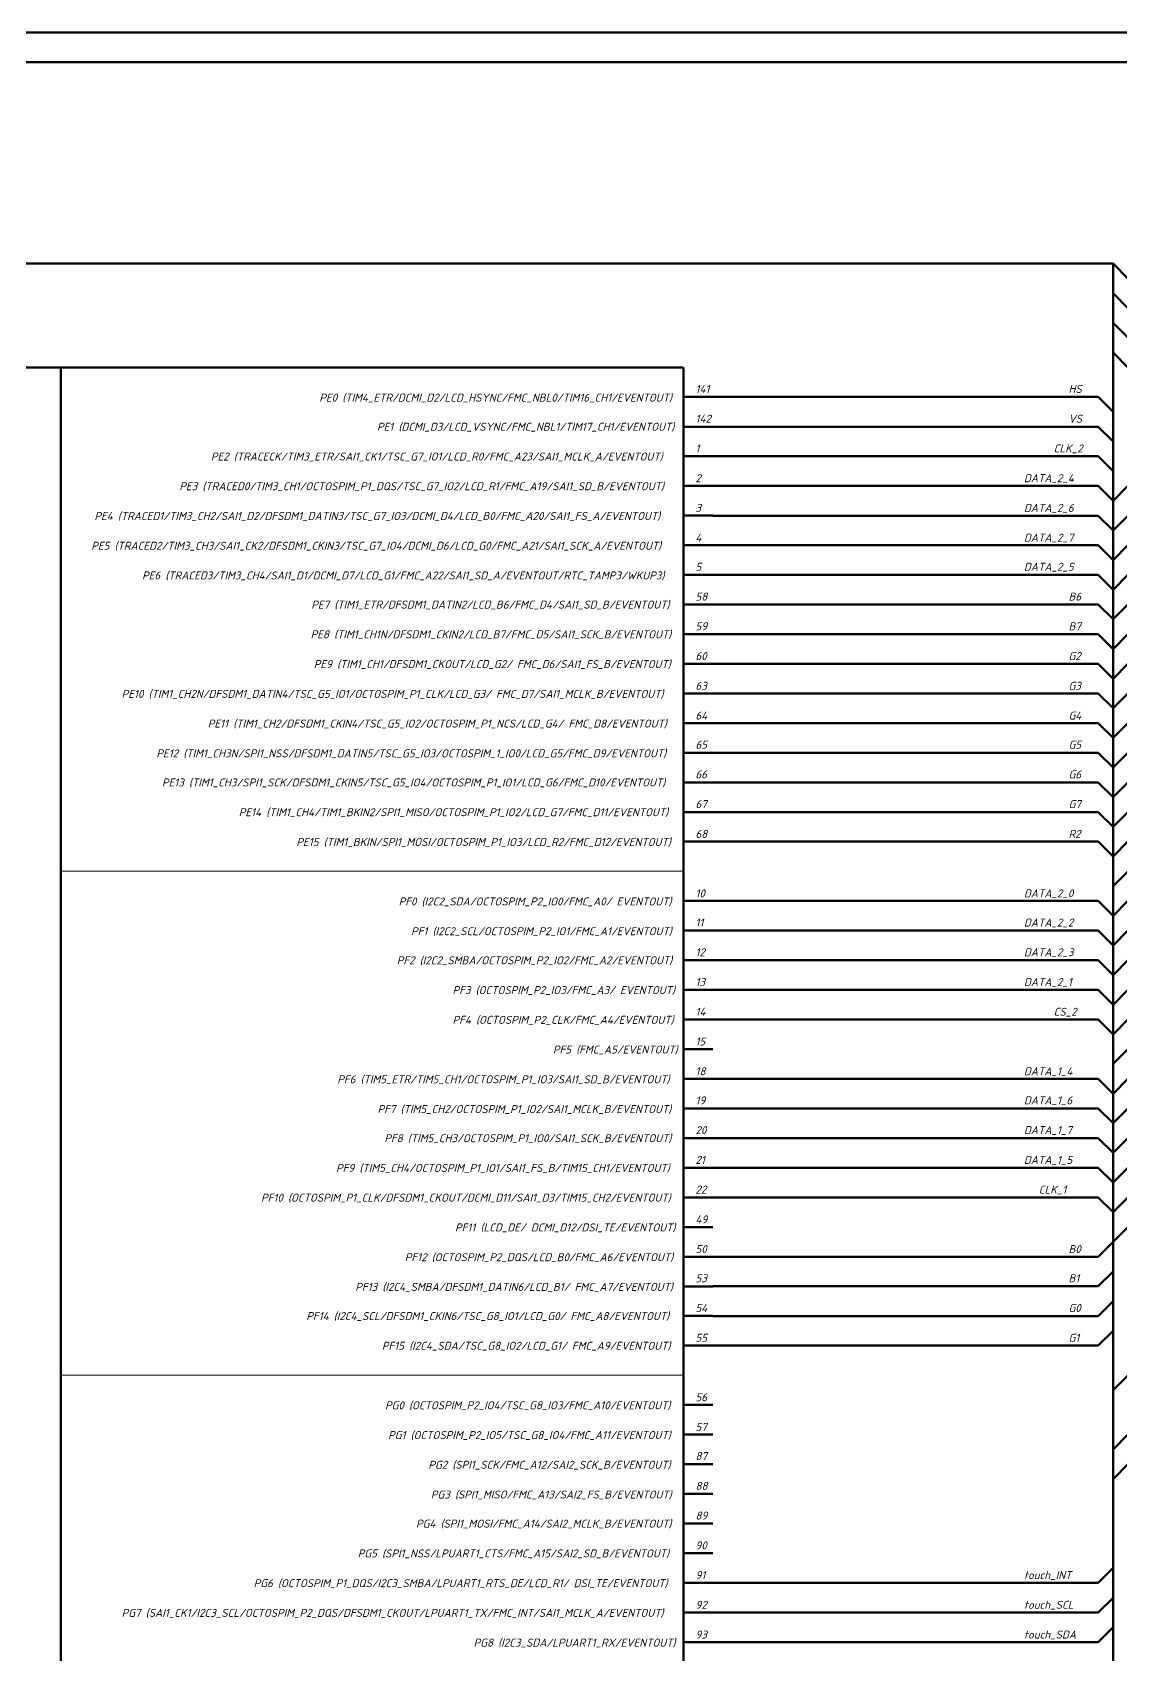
# Model space of a CAD drawing. Header units: inches. Extents: x -26 to 1942, y -380 to 599.
# Drawn here: x 281.4 to 464.9, y 325.6 to 599.2 of the extents above; entities that cross this region are included whole.
import ezdxf

# ---------------------------------------------------------------- set-up
doc = ezdxf.new("R2010")
doc.units = ezdxf.units.IN
for name, color, linetype, lineweight in [('bus', 5, 'Continuous', 80), ('OSN25', 2, 'Continuous', 20), ('OSN50', 3, 'Continuous', 50), ('TEXT', 1, 'Continuous', 30)]:
    doc.layers.add(name, color=color, linetype=linetype, lineweight=lineweight)
doc.styles.add('ISOCPEUR0', font='isocpeur.ttf', dxfattribs={"height": 2.87999})

msp = doc.modelspace()

# ---------------------------------------------------------------- linework, layer by layer
at = {"layer": 'bus'}
for p, q in [((68.67, 560.23), (463.66, 560.23)), ((463.66, 560.23), (463.66, 187.74))]:
    msp.add_line(p, q, dxfattribs=at)
at = {"layer": 'OSN25'}
for p, q in [((-26.35, 599.21), (814.65, 599.21)), ((391.16, 457.73), (286.16, 457.73)), ((391.16, 372.73), (286.16, 372.73))]:
    msp.add_line(p, q, dxfattribs=at)
at = {"layer": 'OSN50'}
for p, q in [((814.65, 599.21), (-26.35, 599.21)), ((-26.35, 599.21), (814.65, 599.21)), ((814.65, 599.21), (-26.35, 599.21)), ((-6.33, 594.22), (809.66, 594.22)), ((466.17, 557.72), (463.66, 560.23)), ((463.66, 555.24), (466.17, 552.73)), ((463.66, 550.22), (466.17, 547.74)), ((463.66, 545.23), (466.17, 542.72)), ((91.17, 542.73), (391.16, 542.73)), ((286.16, 542.72), (286.16, 112.74)), ((391.18, 542.72), (391.18, 112.74)), ((391.16, 537.73), (396.17, 537.73)), ((461.15, 537.73), (396.17, 537.73)), ((461.15, 537.73), (463.66, 535.22)), ((461.15, 537.73), (461.15, 537.73)), ((391.16, 532.72), (396.17, 532.72)), ((461.15, 532.71), (396.17, 532.71)), ((461.15, 532.71), (463.66, 530.23)), ((461.15, 532.71), (461.15, 532.71)), ((391.16, 527.73), (396.17, 527.73)), ((461.15, 527.72), (396.17, 527.72)), ((461.15, 527.72), (463.66, 525.21)), ((461.15, 527.72), (461.15, 527.72)), ((391.16, 522.73), (396.17, 522.73)), ((396.17, 522.73), (461.15, 522.73)), ((461.15, 522.73), (463.66, 520.22)), ((461.15, 522.73), (461.15, 522.73)), ((463.66, 520.22), (466.17, 522.73)), ((391.16, 517.73), (396.17, 517.73)), ((461.15, 517.71), (396.17, 517.71)), ((461.15, 517.71), (463.66, 515.23)), ((461.15, 517.71), (461.15, 517.71)), ((463.66, 515.23), (466.17, 517.71)), ((391.16, 512.73), (396.17, 512.73)), ((461.15, 512.72), (396.17, 512.72)), ((461.15, 512.72), (463.66, 510.21)), ((461.15, 512.72), (461.15, 512.72)), ((463.66, 510.21), (466.17, 512.72)), ((391.16, 507.73), (396.17, 507.73)), ((461.15, 507.73), (396.17, 507.73)), ((461.15, 507.73), (463.66, 505.22)), ((461.15, 507.73), (461.15, 507.73)), ((463.66, 505.22), (466.17, 507.73)), ((391.16, 502.73), (396.17, 502.73)), ((461.15, 502.71), (396.17, 502.71)), ((461.15, 502.71), (463.66, 500.23)), ((461.15, 502.71), (461.15, 502.71)), ((463.66, 500.23), (466.17, 502.71)), ((391.16, 497.74), (396.17, 497.74)), ((461.15, 497.72), (396.17, 497.72)), ((461.15, 497.72), (463.66, 495.21)), ((461.15, 497.72), (461.15, 497.72)), ((463.66, 495.21), (466.17, 497.72)), ((391.16, 492.73), (396.17, 492.73)), ((461.15, 492.73), (396.17, 492.73)), ((461.15, 492.73), (463.66, 490.22)), ((461.15, 492.73), (461.15, 492.73)), ((463.66, 490.22), (466.17, 492.73)), ((391.16, 487.73), (396.17, 487.73)), ((461.15, 487.71), (396.17, 487.71)), ((461.15, 487.71), (463.66, 485.23)), ((461.15, 487.71), (461.15, 487.71)), ((463.66, 485.23), (466.17, 487.71)), ((391.16, 482.74), (396.17, 482.74)), ((461.15, 482.72), (396.17, 482.72)), ((461.15, 482.72), (463.66, 480.22)), ((461.15, 482.72), (461.15, 482.72)), ((463.66, 480.22), (466.17, 482.72)), ((391.16, 477.73), (396.17, 477.73)), ((461.15, 477.73), (396.17, 477.73)), ((461.15, 477.73), (463.66, 475.22)), ((461.15, 477.73), (461.15, 477.73)), ((463.66, 475.22), (466.17, 477.73)), ((391.16, 472.73), (396.17, 472.73)), ((461.15, 472.72), (396.17, 472.72)), ((461.15, 472.72), (463.66, 470.23)), ((461.15, 472.72), (461.15, 472.72)), ((463.66, 470.23), (466.17, 472.72)), ((391.16, 467.72), (396.17, 467.72)), ((461.15, 467.72), (396.17, 467.72)), ((461.15, 467.72), (463.66, 465.22)), ((461.15, 467.72), (461.15, 467.72)), ((463.66, 465.22), (466.17, 467.72)), ((391.16, 462.73), (396.17, 462.73)), ((461.15, 462.73), (396.17, 462.73)), ((461.15, 462.73), (463.66, 460.23)), ((461.15, 462.73), (461.15, 462.73)), ((463.66, 460.23), (466.17, 462.73)), ((463.66, 455.23), (466.17, 457.72)), ((391.16, 452.73), (396.17, 452.73)), ((461.15, 452.73), (396.17, 452.73)), ((461.15, 452.73), (463.66, 450.22)), ((461.15, 452.73), (461.15, 452.73)), ((463.66, 450.22), (466.17, 452.73)), ((391.16, 447.73), (396.17, 447.73)), ((461.15, 447.73), (396.17, 447.73)), ((461.15, 447.73), (463.66, 445.23)), ((461.15, 447.73), (461.15, 447.73)), ((463.66, 445.23), (466.17, 447.73)), ((391.16, 442.73), (396.17, 442.73)), ((461.15, 442.72), (396.17, 442.72)), ((461.15, 442.72), (463.66, 440.24)), ((461.15, 442.72), (463.66, 440.24)), ((461.15, 442.72), (461.15, 442.72)), ((463.66, 440.24), (466.17, 442.72)), ((391.16, 437.73), (396.17, 437.73)), ((461.15, 437.73), (396.17, 437.73)), ((461.15, 437.73), (463.66, 435.22)), ((461.15, 437.73), (461.15, 437.73)), ((463.66, 435.22), (466.17, 437.73)), ((391.16, 432.74), (396.17, 432.74)), ((461.15, 432.74), (396.17, 432.74)), ((461.15, 432.74), (463.66, 430.23)), ((461.15, 432.74), (461.15, 432.74)), ((463.66, 430.23), (466.17, 432.74)), ((391.16, 427.73), (396.17, 427.73)), ((463.66, 425.24), (466.17, 427.72)), ((391.16, 422.73), (396.17, 422.73)), ((461.15, 422.73), (396.17, 422.73)), ((461.15, 422.73), (463.66, 420.22)), ((461.15, 422.73), (461.15, 422.73)), ((463.66, 420.22), (466.17, 422.73)), ((391.16, 417.74), (396.17, 417.74)), ((461.15, 417.74), (396.17, 417.74)), ((461.15, 417.74), (463.66, 415.23)), ((461.15, 417.74), (461.15, 417.74)), ((463.66, 415.23), (466.17, 417.74)), ((391.16, 412.73), (396.17, 412.73)), ((461.15, 412.72), (396.17, 412.72)), ((461.15, 412.72), (463.66, 410.24)), ((461.15, 412.72), (461.15, 412.72)), ((463.66, 410.24), (466.17, 412.72)), ((391.16, 407.73), (396.17, 407.73)), ((461.15, 407.73), (396.17, 407.73)), ((461.15, 407.73), (463.66, 405.22)), ((461.15, 407.73), (461.15, 407.73)), ((463.66, 405.22), (466.17, 407.73)), ((391.16, 402.74), (396.17, 402.74)), ((461.15, 402.74), (396.17, 402.74)), ((461.15, 402.74), (463.66, 400.23)), ((461.15, 402.74), (461.15, 402.74)), ((463.66, 400.23), (466.17, 402.74)), ((391.16, 397.73), (396.17, 397.73)), ((463.66, 395.24), (466.17, 397.72)), ((463.66, 395.24), (461.15, 392.73)), ((391.16, 392.73), (396.17, 392.73)), ((461.15, 392.73), (396.17, 392.73)), ((461.15, 387.74), (463.66, 390.22)), ((391.16, 387.73), (396.17, 387.73)), ((461.15, 387.74), (396.17, 387.74)), ((461.15, 382.72), (463.66, 385.23)), ((391.16, 382.74), (396.17, 382.74)), ((461.15, 382.72), (396.17, 382.72)), ((391.16, 377.73), (396.17, 377.73)), ((461.15, 377.73), (396.17, 377.73)), ((461.15, 377.73), (463.66, 380.21)), ((461.15, 377.73), (461.15, 377.73)), ((463.66, 370.23), (466.17, 372.71)), ((391.16, 367.74), (396.17, 367.74)), ((391.16, 362.73), (396.17, 362.73)), ((466.17, 362.73), (463.66, 360.22)), ((391.16, 357.73), (396.17, 357.73)), ((466.17, 357.72), (463.66, 355.23)), ((391.16, 352.74), (396.17, 352.74)), ((391.16, 347.73), (396.17, 347.73)), ((391.16, 342.73), (396.17, 342.73)), ((461.15, 337.73), (463.66, 340.23)), ((391.16, 337.74), (396.17, 337.74)), ((396.17, 337.73), (461.15, 337.73)), ((461.15, 332.73), (463.66, 335.22)), ((391.16, 332.73), (396.17, 332.73)), ((396.17, 332.73), (461.15, 332.73)), ((461.15, 327.72), (463.66, 330.23)), ((391.16, 327.73), (396.17, 327.73)), ((396.17, 327.72), (461.15, 327.72))]:
    msp.add_line(p, q, dxfattribs=at)

# ---------------------------------------------------------------- texts
at = {"layer": 'TEXT', "style": 'ISOCPEUR0', "oblique": 15}
for s, p in [('141', (393.21, 538.41)), ('HS', (456.14, 538.41)), ('PE0 (TIM4_ETR/DCMI_D2/LCD_HSYNC/FMC_NBL0/TIM16_CH1/EVENTOUT)', (329.77, 536.94)), ('PE1 (DCMI_D3/LCD_VSYNC/FMC_NBL1/TIM17_CH1/EVENTOUT)', (339.49, 532.03)), ('142', (393.21, 533.39)), ('VS', (456.14, 533.39)), ('PE2 (TRACECK/TIM3_ETR/SAI1_CK1/TSC_G7_IO1/LCD_R0/FMC_A23/SAI1_MCLK_A/EVENTOUT)', (311.48, 527.01)), ('1', (393.21, 528.37)), ('CLK_2', (453.63, 528.37)), ('PE3 (TRACED0/TIM3_CH1/OCTOSPIM_P1_DQS/TSC_G7_IO2/LCD_R1/FMC_A19/SAI1_SD_B/EVENTOUT)', (306.15, 522)), ('2', (393.21, 523.36)), ('DATA_2_4', (448.61, 523.36)), ('PE4 (TRACED1/TIM3_CH2/SAI1_D2/DFSDM1_DATIN3/TSC_G7_IO3/DCMI_D4/LCD_B0/FMC_A20/SAI1_FS_A/EVENTOUT)', (291.83, 516.98)), ('3', (393.21, 518.34)), ('DATA_2_6', (448.61, 518.34)), ('4', (393.21, 513.32)), ('DATA_2_7', (448.61, 513.32)), ('PE5 (TRACED2/TIM3_CH3/SAI1_CK2/DFSDM1_CKIN3/TSC_G7_IO4/DCMI_D6/LCD_G0/FMC_A21/SAI1_SCK_A/EVENTOUT)', (291.3, 511.96)), ('5', (393.21, 508.41)), ('DATA_2_5', (448.61, 508.41)), ('PE6 (TRACED3/TIM3_CH4/SAI1_D1/DCMI_D7/LCD_G1/FMC_A22/SAI1_SD_A/EVENTOUT/RTC_TAMP3/WKUP3)', (299.87, 506.95)), ('PE7 (TIM1_ETR/DFSDM1_DATIN2/LCD_B6/FMC_D4/SAI1_SD_B/EVENTOUT)', (328.41, 502.03)), ('58', (393.21, 503.39)), ('B6', (456.14, 503.39)), ('PE8 (TIM1_CH1N/DFSDM1_CKIN2/LCD_B7/FMC_D5/SAI1_SCK_B/EVENTOUT)', (328.3, 497.02)), ('59', (393.21, 498.38)), ('B7', (456.14, 498.38)), ('PE9 (TIM1_CH1/DFSDM1_CKOUT/LCD_G2/ FMC_D6/SAI1_FS_B/EVENTOUT)', (328.83, 492)), ('60', (393.21, 493.36)), ('G2', (456.14, 493.36)), ('PE10 (TIM1_CH2N/DFSDM1_DATIN4/TSC_G5_IO1/OCTOSPIM_P1_CLK/LCD_G3/ FMC_D7/SAI1_MCLK_B/EVENTOUT)', (296.42, 486.98)), ('63', (393.21, 488.34)), ('G3', (456.14, 488.34)), ('64', (393.21, 483.32)), ('G4', (456.14, 483.32)), ('PE11 (TIM1_CH2/DFSDM1_CKIN4/TSC_G5_IO2/OCTOSPIM_P1_NCS/LCD_G4/ FMC_D8/EVENTOUT)', (310.95, 481.97)), ('65', (393.21, 478.41)), ('G5', (456.14, 478.41)), ('PE12 (TIM1_CH3N/SPI1_NSS/DFSDM1_DATIN5/TSC_G5_IO3/OCTOSPIM_1_IO0/LCD_G5/FMC_D9/EVENTOUT)', (302.28, 476.95)), ('PE13 (TIM1_CH3/SPI1_SCK/DFSDM1_CKIN5/TSC_G5_IO4/OCTOSPIM_P1_IO1/LCD_G6/FMC_D10/EVENTOUT)', (303.22, 472.04)), ('66', (393.21, 473.4)), ('G6', (456.14, 473.4)), ('PE14 (TIM1_CH4/TIM1_BKIN2/SPI1_MISO/OCTOSPIM_P1_IO2/LCD_G7/FMC_D11/EVENTOUT)', (316.18, 467.02)), ('67', (393.21, 468.38)), ('G7', (456.14, 468.38)), ('PE15 (TIM1_BKIN/SPI1_MOSI/OCTOSPIM_P1_IO3/LCD_R2/FMC_D12/EVENTOUT)', (325.9, 462)), ('68', (393.21, 463.36)), ('R2', (456.14, 463.36)), ('10', (393.21, 453.33)), ('DATA_2_0', (448.61, 453.33)), ('PF0 (I2C2_SDA/OCTOSPIM_P2_IO0/FMC_A0/ EVENTOUT)', (343.15, 451.97)), ('11', (393.21, 448.41)), ('DATA_2_2', (448.61, 448.41)), ('PF1 (I2C2_SCL/OCTOSPIM_P2_IO1/FMC_A1/EVENTOUT)', (345.24, 446.95)), ('PF2 (I2C2_SMBA/OCTOSPIM_P2_IO2/FMC_A2/EVENTOUT)', (342.83, 442.04)), ('12', (393.21, 443.4)), ('DATA_2_3', (448.61, 443.4)), ('PF3 (OCTOSPIM_P2_IO3/FMC_A3/ EVENTOUT)', (352.24, 437.02)), ('13', (393.21, 438.38)), ('DATA_2_1', (448.61, 438.38)), ('PF4 (OCTOSPIM_P2_CLK/FMC_A4/EVENTOUT)', (352.24, 432)), ('14', (393.21, 433.36)), ('CS_2', (453.63, 433.36)), ('15', (393.21, 428.35)), ('PF5 (FMC_A5/EVENTOUT)', (369.17, 426.99)), ('18', (393.21, 423.33)), ('DATA_1_4', (448.61, 423.33)), ('PF6 (TIM5_ETR/TIM5_CH1/OCTOSPIM_P1_IO3/SAI1_SD_B/EVENTOUT)', (332.8, 421.97)), ('19', (393.21, 418.42)), ('DATA_1_6', (448.61, 418.42)), ('PF7 (TIM5_CH2/OCTOSPIM_P1_IO2/SAI1_MCLK_B/EVENTOUT)', (339.59, 416.95)), ('PF8 (TIM5_CH3/OCTOSPIM_P1_IO0/SAI1_SCK_B/EVENTOUT)', (340.74, 412.04)), ('20', (393.21, 413.4)), ('DATA_1_7', (448.61, 413.4)), ('PF9 (TIM5_CH4/OCTOSPIM_P1_IO1/SAI1_FS_B/TIM15_CH1/EVENTOUT)', (332.59, 407.02)), ('21', (393.21, 408.38)), ('DATA_1_5', (448.61, 408.38)), ('PF10 (OCTOSPIM_P1_CLK/DFSDM1_CKOUT/DCMI_D11/SAI1_D3/TIM15_CH2/EVENTOUT)', (319.94, 402.01)), ('22', (393.21, 403.37)), ('CLK_1', (451.12, 403.37)), ('49', (393.21, 398.35)), ('PF11 (LCD_DE/ DCMI_D12/DSI_TE/EVENTOUT)', (352.66, 396.99)), ('50', (393.21, 393.33)), ('B0', (456.14, 393.33)), ('PF12 (OCTOSPIM_P2_DQS/LCD_B0/FMC_A6/EVENTOUT)', (344.19, 391.97)), ('53', (393.21, 388.42)), ('B1', (456.14, 388.42)), ('PF13 (I2C4_SMBA/DFSDM1_DATIN6/LCD_B1/ FMC_A7/EVENTOUT)', (335.83, 386.96)), ('PF14 (I2C4_SCL/DFSDM1_CKIN6/TSC_G8_IO1/LCD_G0/ FMC_A8/EVENTOUT)', (327.57, 382.04)), ('54', (393.21, 383.4)), ('G0', (456.14, 383.4)), ('PF15 (I2C4_SDA/TSC_G8_IO2/LCD_G1/ FMC_A9/EVENTOUT)', (340.32, 377.03)), ('55', (393.21, 378.38)), ('G1', (456.14, 378.38)), ('56', (393.21, 368.35)), ('PG0 (OCTOSPIM_P2_IO4/TSC_G8_IO3/FMC_A10/EVENTOUT)', (340.85, 366.99)), ('57', (393.21, 363.33)), ('PG1 (OCTOSPIM_P2_IO5/TSC_G8_IO4/FMC_A11/EVENTOUT)', (341.37, 361.97)), ('PG2 (SPI1_SCK/FMC_A12/SAI2_SCK_B/EVENTOUT)', (348.16, 356.96)), ('87', (393.21, 358.42)), ('PG3 (SPI1_MISO/FMC_A13/SAI2_FS_B/EVENTOUT)', (348.58, 351.94)), ('88', (393.21, 353.4)), ('PG4 (SPI1_MOSI/FMC_A14/SAI2_MCLK_B/EVENTOUT)', (346.07, 347.03)), ('89', (393.21, 348.39)), ('PG5 (SPI1_NSS/LPUART1_CTS/FMC_A15/SAI2_SD_B/EVENTOUT)', (336.25, 342.01)), ('90', (393.21, 343.37)), ('91', (393.21, 338.35)), ('touch_INT', (448.61, 338.35)), ('PG6 (OCTOSPIM_P1_DQS/I2C3_SMBA/LPUART1_RTS_DE/LCD_R1/ DSI_TE/EVENTOUT)', (318.69, 336.99)), ('92', (393.21, 333.34)), ('touch_SCL', (448.61, 333.34)), ('PG7 (SAI1_CK1/I2C3_SCL/OCTOSPIM_P2_DQS/DFSDM1_CKOUT/LPUART1_TX/FMC_INT/SAI1_MCLK_A/EVENTOUT)', (296.42, 331.98)), ('PG8 (I2C3_SDA/LPUART1_RX/EVENTOUT)', (355.79, 326.96)), ('93', (393.21, 328.32)), ('touch_SDA', (448.61, 328.32))]:
    msp.add_text(s, height=1.35, dxfattribs=at).set_placement(p)

doc.saveas('drawing.dxf')
